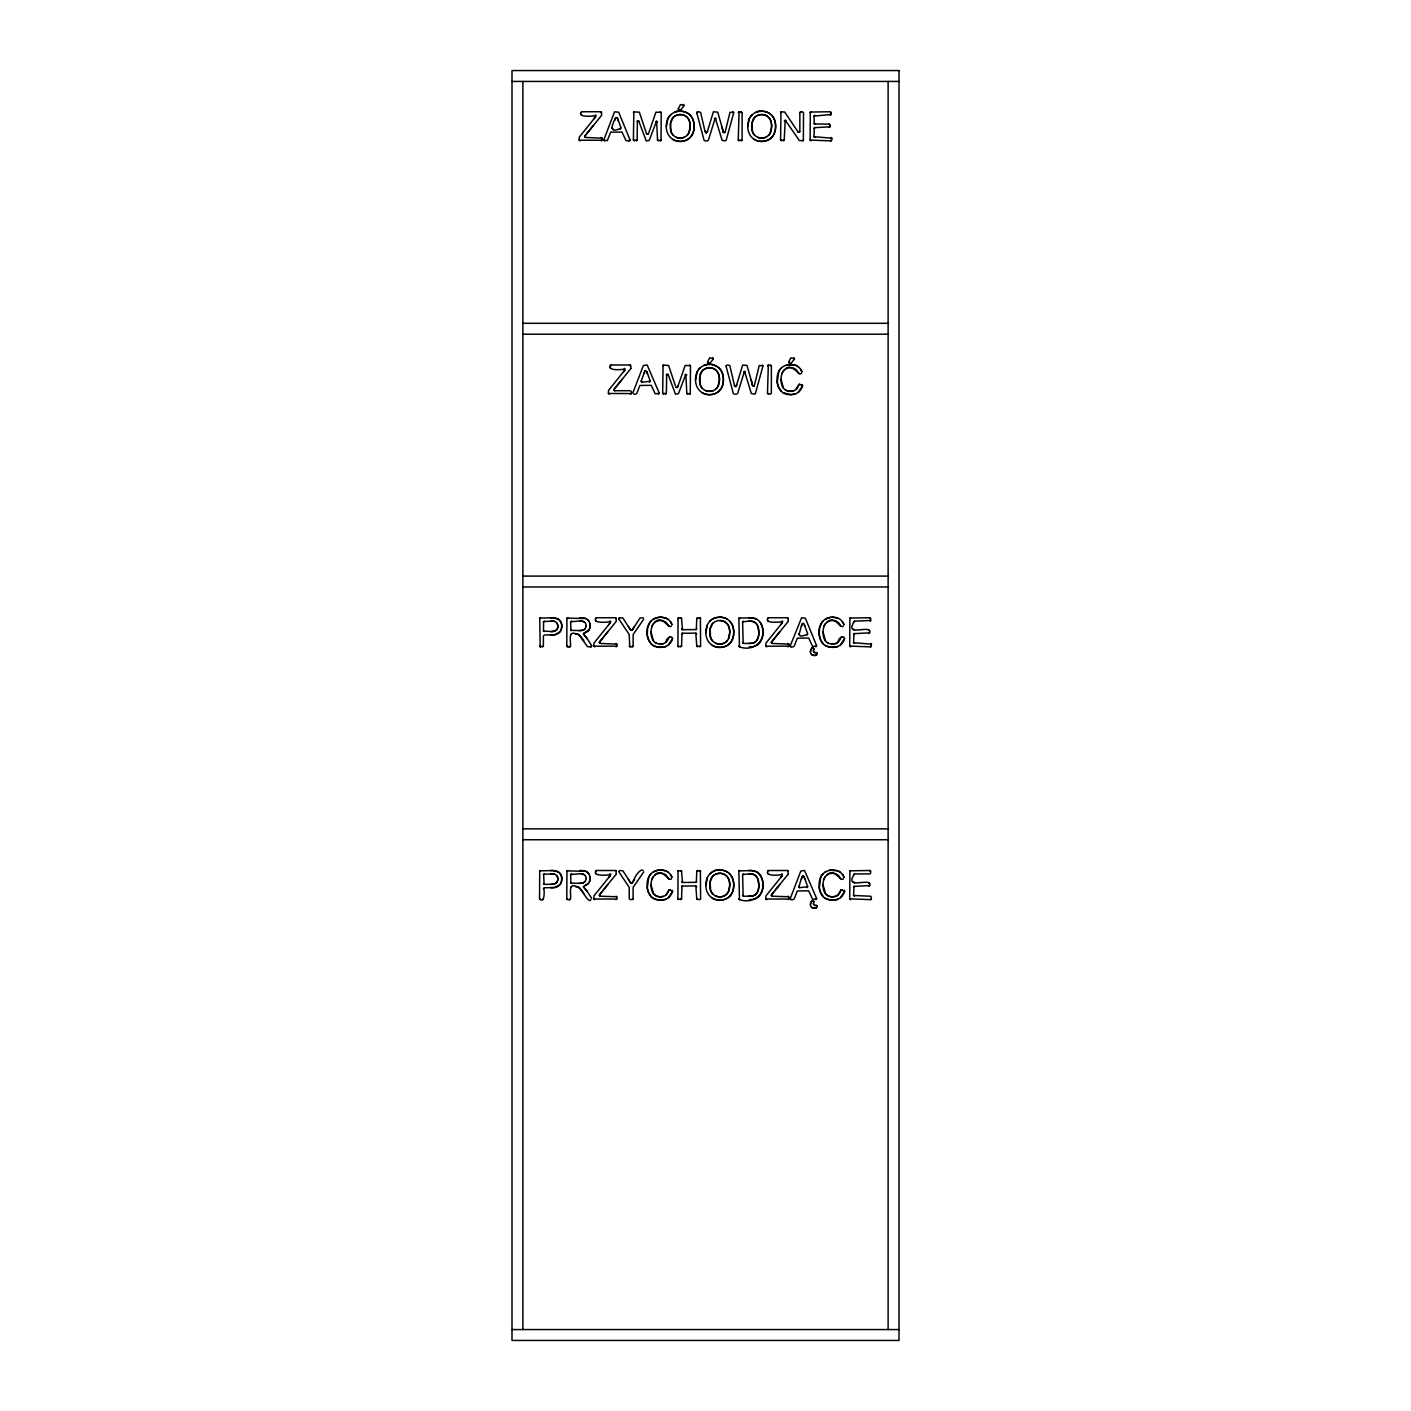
<?xml version="1.0" encoding="UTF-8"?>
<svg xmlns="http://www.w3.org/2000/svg" width="1411" height="1411" viewBox="0 0 1411 1411"><rect width="100%" height="100%" fill="white"/><g stroke="black" fill="none" stroke-linecap="round" stroke-linejoin="round"><path stroke-width="1.5" d="M681.795 137.996L679.167 138.049A9.454 9.454 0 0 1 673.082 135.068A9.912 9.912 0 0 1 670.983 131.47L670.542 123.004L673.223 117.36A10.212 10.212 0 0 1 682.942 114.908A9.242 9.242 0 0 1 685.464 116.002A8.872 8.872 0 0 1 687.527 117.801A10.071 10.071 0 0 1 688.991 120.129A12.47 12.47 0 0 1 689.926 123.163A18.766 18.766 0 0 1 690.191 126.337L688.868 132.863A9.418 9.418 0 0 1 687.386 135.033L687.016 135.403M676.61 111.628L680.243 111.222A15.256 15.256 0 0 1 684.018 111.698A13.281 13.281 0 0 1 687.527 113.145A12.611 12.611 0 0 1 690.385 115.49A13.122 13.122 0 0 1 692.466 118.542A15.609 15.609 0 0 1 693.771 122.351A20.283 20.283 0 0 1 694.177 126.355A19.789 19.789 0 0 1 693.753 130.447A15.486 15.486 0 0 1 692.378 134.292A13.14 13.14 0 0 1 690.244 137.326A11.888 11.888 0 0 1 687.316 139.601A14.498 14.498 0 0 1 683.876 140.941A14.939 14.939 0 0 1 680.225 141.4A15.256 15.256 0 0 1 676.398 140.906A12.981 12.981 0 0 1 667.967 133.974A16.632 16.632 0 0 1 666.274 126.69L667.809 118.859A12.981 12.981 0 0 1 670.172 115.332L670.684 114.838M713.278 364.955A13.281 13.281 0 0 1 716.77 366.401A12.611 12.611 0 0 1 719.645 368.73A13.122 13.122 0 0 1 721.726 371.781A15.609 15.609 0 0 1 723.014 375.591A20.283 20.283 0 0 1 723.42 379.612A19.789 19.789 0 0 1 722.996 383.704A15.486 15.486 0 0 1 721.638 387.549A13.14 13.14 0 0 1 719.487 390.582A11.888 11.888 0 0 1 716.559 392.858A14.498 14.498 0 0 1 713.137 394.198A14.939 14.939 0 0 1 709.486 394.657A15.256 15.256 0 0 1 705.659 394.163A12.981 12.981 0 0 1 697.21 387.231A16.632 16.632 0 0 1 695.535 379.947L697.052 372.116A12.981 12.981 0 0 1 699.433 368.588L699.927 368.095M729.963 621.475A13.122 13.122 0 0 1 732.044 624.526A15.609 15.609 0 0 1 733.35 628.336A20.283 20.283 0 0 1 733.738 632.357A19.789 19.789 0 0 1 733.314 636.432A15.486 15.486 0 0 1 731.956 640.294A13.14 13.14 0 0 1 729.822 643.328A11.888 11.888 0 0 1 726.877 645.585A14.498 14.498 0 0 1 723.455 646.926A14.939 14.939 0 0 1 719.804 647.384A15.256 15.256 0 0 1 715.977 646.908A12.981 12.981 0 0 1 707.528 639.977A16.632 16.632 0 0 1 705.853 632.692L707.387 624.844M705.853 885.455A21.765 21.765 0 0 1 706.735 879.353A12.893 12.893 0 0 1 709.751 874.097L710.244 873.585A12.805 12.805 0 0 1 716.188 870.375L719.822 869.987A15.256 15.256 0 0 1 723.596 870.464A13.281 13.281 0 0 1 727.106 871.91A12.611 12.611 0 0 1 729.963 874.238A13.122 13.122 0 0 1 732.044 877.289A15.609 15.609 0 0 1 733.35 881.099A20.283 20.283 0 0 1 733.738 885.12A19.789 19.789 0 0 1 733.314 889.195A15.486 15.486 0 0 1 731.956 893.057A13.14 13.14 0 0 1 729.822 896.091A11.888 11.888 0 0 1 726.877 898.366A14.498 14.498 0 0 1 723.455 899.707A14.939 14.939 0 0 1 719.804 900.165A15.256 15.256 0 0 1 715.977 899.671A12.981 12.981 0 0 1 707.528 892.74A16.632 16.632 0 0 1 705.853 885.455L707.387 877.607M758.077 111.628L761.711 111.222A15.256 15.256 0 0 1 765.485 111.698A13.281 13.281 0 0 1 768.977 113.145A12.611 12.611 0 0 1 771.852 115.49A13.122 13.122 0 0 1 773.933 118.542A15.609 15.609 0 0 1 775.221 122.351A20.283 20.283 0 0 1 775.627 126.355A19.789 19.789 0 0 1 775.203 130.447A15.486 15.486 0 0 1 773.845 134.292A13.14 13.14 0 0 1 771.694 137.326A11.888 11.888 0 0 1 768.766 139.601A14.498 14.498 0 0 1 765.344 140.941A14.939 14.939 0 0 1 761.675 141.4A15.256 15.256 0 0 1 757.866 140.906A12.981 12.981 0 0 1 749.417 133.974A16.632 16.632 0 0 1 747.742 126.69L749.259 118.859M637.119 139.989L637.402 120.905L638.83 121.134L646.203 140.906L649.183 140.43L656.626 120.958L657.544 140.2L661.018 140.589L661.23 112.651M633.098 645.991L633.151 634.491L643.804 619.059M633.08 898.895L633.151 887.254L643.786 871.857M666.38 393.246L666.662 374.162L668.109 374.462L675.463 394.163L678.444 393.669L685.869 374.215L686.787 393.457L690.261 393.845L690.49 365.908M784.251 139.989L785.186 120.076L799.402 140.606L803.353 140.536L803.529 112.651M799.843 131.646L799.843 112.51L802.788 111.751M543.411 635.779L543.358 646.256L540.166 646.838L539.76 618.053L553.112 617.806L558.58 619.376A6.526 6.526 0 0 1 559.885 620.575L560.925 622.18A8.713 8.713 0 0 1 561.754 625.108L561.472 628.795A8.642 8.642 0 0 1 559.991 631.793L554.982 634.668L544.311 635.038M551.472 621.175L552.671 621.175A7.372 7.372 0 0 1 554.47 621.422A4.427 4.427 0 0 1 557.539 624.509A6.244 6.244 0 0 1 557.821 626.29A6.367 6.367 0 0 1 557.451 628.424A4.304 4.304 0 0 1 556.251 630.206L552.265 631.546L543.5 631.105L543.57 621.545L551.19 621.175A18.555 18.555 0 0 1 554.47 621.369M543.411 888.718C544.064 884.715 545.916 905.104 539.549 898.754L539.725 870.869L553.112 870.569L558.58 872.139A6.526 6.526 0 0 1 559.885 873.338L560.925 874.961A8.713 8.713 0 0 1 561.754 877.871L561.472 881.558A8.642 8.642 0 0 1 559.991 884.574L554.982 887.448L544.311 887.801M543.411 883.533L544.064 884.327L543.676 874.203L552.671 873.956A7.372 7.372 0 0 1 554.47 874.203A4.427 4.427 0 0 1 556.904 875.914A4.727 4.727 0 0 1 557.61 877.413A6.244 6.244 0 0 1 557.821 879.053A6.367 6.367 0 0 1 557.451 881.205A4.304 4.304 0 0 1 556.251 882.969L552.671 884.274L544.311 884.362M595.107 115.191C601.615 115.561 574.982 118.824 581.738 111.734L600.945 111.751L601.721 114.855M590.944 646.891L591.685 645.709L591.033 646.873L587.505 646.644L579.021 634.862A6.544 6.544 0 0 0 578.175 634.386A5.238 5.238 0 0 0 577.258 634.086A5.856 5.856 0 0 0 576.199 633.962C564.188 628.583 575.688 652.323 566.781 645.991L566.922 618.141L585.636 618.512A6.279 6.279 0 0 1 587.858 619.958L588.881 621.281A8.201 8.201 0 0 1 590.01 624.509L589.816 627.877A7.037 7.037 0 0 1 586.288 632.251A11.359 11.359 0 0 1 584.119 633.169L588.951 629.8M586.112 625.69A4.815 4.815 0 0 1 585.336 628.301A4.074 4.074 0 0 1 584.348 629.359A5.044 5.044 0 0 1 583.06 630.047A7.937 7.937 0 0 1 581.032 630.505A23.934 23.934 0 0 1 578.933 630.594L570.908 630.329L570.644 621.792L579.868 620.946A13.563 13.563 0 0 1 581.015 620.999L583.748 621.704A4.18 4.18 0 0 1 584.613 622.286M590.944 899.654C588.546 903.834 583.307 891.452 579.021 887.625A5.838 5.838 0 0 0 577.258 886.849C563.994 880.058 575.97 904.998 566.781 898.754L566.957 870.869L585.636 871.293A6.208 6.208 0 0 1 587.487 872.404A7.143 7.143 0 0 1 588.881 874.062A8.078 8.078 0 0 1 589.586 881.275A7.161 7.161 0 0 1 588.087 883.692L584.119 885.932A11.359 11.359 0 0 0 586.253 885.067A6.949 6.949 0 0 0 588.087 883.692L588.951 882.563A7.037 7.037 0 0 0 589.816 880.64L590.01 877.272M586.112 878.453A4.815 4.815 0 0 1 585.336 881.081A4.074 4.074 0 0 1 584.348 882.122A5.044 5.044 0 0 1 583.06 882.827A7.937 7.937 0 0 1 581.032 883.268A23.934 23.934 0 0 1 578.933 883.374L570.908 883.11L570.644 874.555L579.868 873.726A13.563 13.563 0 0 1 582.478 873.973L583.748 874.467A4.18 4.18 0 0 1 584.613 875.049A4.656 4.656 0 0 0 582.408 873.956L581.015 873.762M602.197 139.989L602.197 138.366M609.711 621.175C616.378 621.457 589.798 625.002 596.412 617.736L615.619 617.736L616.395 620.858M624.403 368.447C629.006 369.206 605.054 372.187 610.981 364.99L630.206 365.008L630.964 368.218M609.711 873.938C616.713 874.573 589.886 877.854 596.412 870.499L615.619 870.516L616.378 873.726M636.379 140.888L637.084 140.271L633.398 140.059L633.839 111.875L639.359 112.21L646.467 133.481M616.872 645.991L616.872 644.351M631.44 393.246L631.44 391.482M616.872 898.754L616.872 897.131M665.463 394.163L666.309 393.581L662.659 393.316L663.082 365.132L668.602 365.467L675.358 385.644M699.856 646.873L700.561 646.256L696.787 646.256L695.835 633.151L682.007 633.292L681.548 646.256L677.897 646.52L678.056 617.947L681.531 618.3L682.501 629.712L696.328 629.553L696.787 618.353L700.385 618.053L700.614 645.991M699.856 899.654L696.787 899.036L695.835 885.914L681.972 886.09L681.548 899.036L677.897 899.283L678.056 870.71L681.513 871.063L682.501 882.475L696.328 882.334L696.787 871.134L700.385 870.816L700.597 898.895M681.584 898.825L680.684 899.654M741.286 140.906L742.063 140.271L738.253 140.059L739.082 111.751L742.098 112.563L742.115 139.989M738.711 645.991L739.452 646.873L738.87 618.141L751.093 617.789L756.278 618.953A9.083 9.083 0 0 1 758.236 620.24A11.235 11.235 0 0 1 760.617 623.062C769.136 637.878 755.097 652.64 739.629 646.891M742.574 642.534L743.156 643.381L742.609 621.828L748.712 621.175A45.84 45.84 0 0 1 751.234 621.246A8.078 8.078 0 0 1 753.703 621.775A6.261 6.261 0 0 1 755.785 623.098A9.93 9.93 0 0 1 757.354 625.055L758.853 632.093A25.557 25.557 0 0 1 758.695 634.932A13.704 13.704 0 0 1 758.077 637.701A11.993 11.993 0 0 1 757.231 639.694A7.496 7.496 0 0 1 755.943 641.405A5.291 5.291 0 0 1 754.726 642.305A8.413 8.413 0 0 1 753.333 642.905A9.612 9.612 0 0 1 751.093 643.363A29.172 29.172 0 0 1 748.8 643.451L743.491 643.451M738.729 898.913L739.452 899.654L738.853 870.94L751.093 870.552L756.278 871.733A9.242 9.242 0 0 1 758.236 873.003A11.235 11.235 0 0 1 760.282 875.279A12.981 12.981 0 0 1 761.675 877.995C767.937 892.969 753.88 904.627 739.629 899.654M742.574 895.385L743.156 896.161L742.609 874.591L748.712 873.938A45.84 45.84 0 0 1 751.234 874.009A8.078 8.078 0 0 1 753.703 874.538A6.261 6.261 0 0 1 755.785 875.878A9.93 9.93 0 0 1 757.354 877.836L758.853 884.856A25.557 25.557 0 0 1 758.695 887.713A13.704 13.704 0 0 1 758.077 890.482A11.993 11.993 0 0 1 757.231 892.457A7.496 7.496 0 0 1 755.943 894.168A5.291 5.291 0 0 1 754.726 895.085A8.413 8.413 0 0 1 753.333 895.685A9.612 9.612 0 0 1 751.093 896.126A29.172 29.172 0 0 1 748.8 896.214L743.403 896.214M770.618 394.145L767.496 393.316L768.325 364.99L771.358 365.819L771.358 393.334M783.352 140.906L784.216 140.271L780.565 140.059L780.989 111.875L784.728 112.051L798.22 132.211L799.808 131.858L798.167 132.158M781.712 621.175C788.379 621.493 761.746 624.95 768.413 617.736L787.62 617.736L788.396 620.858M781.835 873.956C786.333 874.697 762.469 877.677 768.413 870.499L787.62 870.516L788.379 873.726M788.872 645.991L788.872 644.351M831.855 138.366L831.026 140.906L810.108 140.059L810.32 112.051L830.356 111.751L831.185 114.273M830.091 126.62L829.333 124.133L814.394 123.974L813.953 116.09L831.167 114.485L830.285 115.191M830.956 137.467L831.837 138.207L813.971 136.691L814.394 127.66L830.056 126.831L829.174 127.537M788.872 898.754L788.872 897.131M871.451 644.351L870.622 646.891L849.704 646.062L849.916 618.053L869.934 617.736L870.781 620.258M869.687 632.622C871.733 623.539 843.302 638.389 854.466 621.175L870.746 620.47L870.04 621.157M870.71 643.469L871.434 644.192L853.567 642.675L853.99 633.662L869.652 632.833L868.77 633.521M871.451 897.131L870.622 899.654L849.704 898.825L849.916 870.816L869.934 870.499L870.781 873.039M869.687 885.385C871.927 876.496 843.302 891.117 854.466 873.938L870.04 873.92M870.71 896.232L853.567 895.474L853.99 886.425L869.67 885.544L868.947 886.284M601.28 140.906L602.144 140.271L579.163 140.2L579.286 137.132L595.795 116.584A55.593 55.593 0 0 0 594.084 118.647M616.096 646.873L616.854 646.15L593.837 646.203L593.96 643.116L610.504 622.498A55.593 55.593 0 0 0 608.741 624.632M630.541 394.163L631.387 393.581L608.423 393.457L608.547 390.388L625.038 369.841A55.593 55.593 0 0 0 623.327 371.904M616.096 899.654L616.801 899.089L593.837 898.966L593.96 895.897L610.434 875.384A55.593 55.593 0 0 0 608.741 877.395M787.955 646.891L788.855 646.15L765.838 646.203L765.961 643.116L782.505 622.498A55.593 55.593 0 0 0 780.742 624.632M787.955 899.654L788.802 899.089L765.838 898.966L765.961 895.897L782.435 875.384A55.593 55.593 0 0 0 780.742 877.395M817.198 654.228L817.216 653.487M817.216 906.92L817.216 906.268M543.411 622.075L544.311 621.175M570.644 621.863L571.543 620.946M742.574 622.075L743.491 621.175M767.496 365.908L768.413 364.99M629.923 139.654L618.671 112.192L614.526 111.857L603.643 140.377L607.312 140.571L610.698 132.158L622.022 132.07L625.955 140.553L629.235 140.888L629.994 139.865L629.094 140.906M784.251 120.976L785.927 120.464M603.626 139.671L604.472 140.906M666.38 374.815L668.144 374.532M580.838 112.651L581.738 111.734M539.549 618.635L540.448 617.736M543.411 645.991L542.671 646.873M539.549 871.398L540.448 870.499M566.781 618.635L567.681 617.736M543.394 898.913L542.671 899.654M570.644 634.844L571.543 633.945M570.644 645.991L569.727 646.891M610.081 365.908L610.981 364.99M633.398 112.651L634.315 111.734M566.781 871.398L567.681 870.499M570.644 887.625L571.543 886.708M595.495 618.635L596.412 617.736M570.626 898.913L569.727 899.654M661.23 139.989L660.33 140.906M595.495 871.398L596.412 870.499M662.659 365.908L663.558 364.99M690.473 393.404L689.714 394.145M677.739 618.635L678.638 617.736M681.584 634.05L682.501 633.151M681.584 645.991L680.684 646.891M696.752 618.635L697.651 617.736M696.752 628.795L695.835 629.712M677.739 871.398L678.638 870.499M696.752 871.398L697.651 870.499M696.734 881.734L695.835 882.475M780.565 112.651L781.465 111.734M738.711 618.635L739.629 617.736M799.843 112.651L800.742 111.734M803.529 139.989L802.788 140.888M738.711 871.398L739.629 870.499M810.09 112.651L811.008 111.734M767.496 618.635L768.413 617.736M813.953 116.09L814.87 115.191M813.953 128.436L814.87 127.537M831.855 139.989L830.956 140.906M767.496 871.398L768.413 870.499M849.687 618.635L850.604 617.736M853.549 622.075L854.466 621.175M853.549 634.439L854.466 633.521M849.687 871.398L850.604 870.499M871.451 645.991L870.71 646.873M853.549 874.855L854.466 873.938M871.434 898.913L870.71 899.654M733.702 112.792L726.189 140.236M543.411 874.767L544.311 873.938M570.644 874.555L571.543 873.726M738.253 112.563L739.152 111.734M742.574 874.767L743.491 873.938M798.697 886.461C799.155 889.177 802.295 868.753 804.781 878.806M788.82 361.904L790.83 357.847L794.569 358.694L793.758 357.636M853.567 887.06L854.466 886.302M641.264 380.952L644.915 370.952L646.802 371.798M762.928 366.137L755.379 393.634M754.321 385.679L759.241 365.537L762.963 365.802L762.257 365.026M725.236 131.699L729.998 112.298L733.702 112.474L732.944 111.751M678.391 108.647L680.402 104.608L684.159 105.314L683.33 104.379M707.652 361.904L709.662 357.847L713.402 358.694L712.643 357.653M637.137 121.417L638.883 121.275M736.683 384.692L736.119 386.455L736.524 385.362A21.835 21.835 0 0 1 736.683 384.692L742.645 365.043L747.001 365.449L751.075 379.753A94.872 94.872 0 0 1 751.869 382.681A79.827 79.827 0 0 1 752.539 385.644L754.25 385.856L752.539 385.644A86.971 86.971 0 0 0 751.075 379.753M707.44 131.435L707.264 132.105A21.835 21.835 0 0 1 707.44 131.435L713.384 111.786L717.74 112.192L721.815 126.496A94.872 94.872 0 0 1 722.608 129.442A79.827 79.827 0 0 1 723.296 132.387L725.06 132.422L723.332 132.528A86.971 86.971 0 0 0 721.815 126.496M612.021 127.696C611.739 126.778 616.625 110.658 618.406 120.852M708.357 140.236L715.254 117.977L722.15 140.377L725.448 140.888M737.618 393.493L744.497 371.234L751.393 393.616L754.691 394.145M681.601 886.655L682.501 885.914M798.697 633.698C799.578 636.978 801.907 616.607 804.57 625.461M632.869 392.928L643.398 365.502L647.155 364.99L659.202 392.981M790.301 645.656L801.642 617.736L805.381 618.23L816.599 645.638M790.301 898.437L800.831 871.01L804.57 870.499L816.634 898.507M677.739 386.949L678.127 385.82M648.46 133.816L655.903 112.21L661.195 112.369L660.33 111.734M678.074 385.944L685.146 365.467L690.455 365.696L689.714 365.008M636.714 393.563L639.889 385.45L651.265 385.326L655.198 393.81L659.237 393.334L658.408 394.145M794.128 646.291L797.303 638.178L808.697 638.054L812.63 646.538L816.669 646.009L815.84 646.891M794.128 899.054L797.303 890.958L808.697 890.835L812.63 899.318L816.669 898.842L815.84 899.654M743.632 371.887L745.378 371.904M656.097 643.028L655.515 642.71A7.549 7.549 0 0 1 653.452 640.894L651.053 632.075A17.479 17.479 0 0 1 651.97 626.466L652.517 625.179A8.378 8.378 0 0 1 655.11 622.163M781.024 379.33A22.876 22.876 0 0 0 781.271 382.646A14.533 14.533 0 0 0 782.117 385.838A9.33 9.33 0 0 0 783.458 388.184L781.024 379.33A17.479 17.479 0 0 1 781.941 373.739L782.488 372.451A8.378 8.378 0 0 1 784.569 369.823C791.73 361.057 799.102 377.337 801.501 373.174M672.095 890.235L672.641 891.152L669.096 889.83L665.957 894.98A7.831 7.831 0 0 1 663.329 896.426L659.801 896.832A9.418 9.418 0 0 1 656.097 895.809L655.515 895.491A7.549 7.549 0 0 1 653.522 893.763L651.053 884.838A17.479 17.479 0 0 1 651.97 879.247L652.517 877.959A8.378 8.378 0 0 1 655.11 874.943M828.098 643.028L827.516 642.71A7.549 7.549 0 0 1 825.453 640.894L823.054 632.075A17.479 17.479 0 0 1 823.971 626.466L824.518 625.179A8.378 8.378 0 0 1 827.111 622.163C834.289 614.191 841.079 630.029 843.408 625.955M844.043 890.218L844.642 891.152L841.097 889.83L837.958 894.98A7.708 7.708 0 0 1 835.383 896.391L831.802 896.832A9.418 9.418 0 0 1 828.098 895.809L827.516 895.491A7.549 7.549 0 0 1 825.523 893.763L823.054 884.838A17.479 17.479 0 0 1 823.971 879.247L824.518 877.959A8.378 8.378 0 0 1 827.111 874.943M813.688 649.377L814.076 648.619A4.621 4.621 0 0 0 813.618 649.607M655.745 121.575L657.508 121.875M728.429 638.848L729.769 632.322A18.766 18.766 0 0 0 729.505 629.147A12.47 12.47 0 0 0 728.57 626.114A10.071 10.071 0 0 0 727.106 623.785A8.872 8.872 0 0 0 725.042 622.004A9.242 9.242 0 0 0 722.555 620.893A10.177 10.177 0 0 0 712.767 623.327L710.121 629.006L710.544 637.455A9.912 9.912 0 0 0 712.661 641.053M630.858 368.553L614.05 389.313L622.445 378.959M615.637 117.766L617.295 117.783M714.425 118.506L716.118 118.647M713.26 359.047L710.262 362.856M794.446 359.047L791.377 362.927M684 105.807L680.949 109.688M634.262 626.801L632.199 630.1A100.763 100.763 0 0 1 633.38 628.195L640.065 618.018L643.204 617.753M634.58 879.071L632.199 882.88A100.763 100.763 0 0 1 633.38 880.958C635.973 873.956 641.282 868.365 643.116 870.499M685.058 374.691L686.769 375.132M601.509 115.437L584.701 136.25L593.202 125.702M616.184 621.422L599.499 642.005L607.876 631.687M788.185 621.422L771.411 642.164L779.877 631.687M616.184 874.185L599.463 894.821L607.876 884.468M788.185 874.185L771.464 894.821L779.877 884.468M768.484 135.403L768.836 135.033A9.418 9.418 0 0 0 770.318 132.863L771.641 126.337A18.766 18.766 0 0 0 771.376 123.163A12.47 12.47 0 0 0 770.441 120.129A10.071 10.071 0 0 0 768.977 117.801A8.872 8.872 0 0 0 766.931 116.002A9.242 9.242 0 0 0 764.427 114.908A10.212 10.212 0 0 0 754.673 117.36L752.01 123.004L752.433 131.47A9.912 9.912 0 0 0 754.55 135.068A9.454 9.454 0 0 0 760.617 138.084L763.245 137.996A9.242 9.242 0 0 0 768.836 135.033A9.595 9.595 0 0 0 771.041 130.994A18.202 18.202 0 0 0 771.641 126.337A15.256 15.256 0 0 0 770.512 120.094A9.418 9.418 0 0 0 766.949 115.984A9.701 9.701 0 0 0 761.728 114.556M716.277 388.66L716.629 388.29A9.418 9.418 0 0 0 718.111 386.12L719.451 379.594A18.766 18.766 0 0 0 719.169 376.42A12.47 12.47 0 0 0 718.234 373.386A10.071 10.071 0 0 0 716.788 371.058A8.872 8.872 0 0 0 714.724 369.259A9.242 9.242 0 0 0 712.22 368.165M719.839 620.54A9.701 9.701 0 0 1 725.06 621.969A9.418 9.418 0 0 1 728.552 626.114A15.256 15.256 0 0 1 729.716 632.322A18.202 18.202 0 0 1 729.17 636.996A9.595 9.595 0 0 1 726.947 641.017L726.594 641.388A9.242 9.242 0 0 1 721.356 643.98L718.728 644.033A9.454 9.454 0 0 1 710.527 637.313M752.134 114.838L751.64 115.332A12.981 12.981 0 0 0 749.259 118.859M705.853 632.692A21.765 21.765 0 0 1 706.735 626.572A12.893 12.893 0 0 1 709.751 621.316L710.244 620.822A12.805 12.805 0 0 1 716.188 617.612L719.822 617.207A14.181 14.181 0 0 1 727.124 619.094A12.611 12.611 0 0 1 732.009 624.473M783.422 388.148A7.549 7.549 0 0 0 785.486 389.983A9.542 9.542 0 0 0 793.352 390.9A7.831 7.831 0 0 0 795.927 389.471L799.067 384.321L802.612 385.556L801.924 384.674M665.957 642.217C666.168 636.714 672.324 636.449 672.095 637.455M798.467 392.152L802.594 385.732A15.345 15.345 0 0 1 800.989 389.313A10.918 10.918 0 0 1 794.834 394.057A14.128 14.128 0 0 1 790.76 394.657L783.087 392.734A11.059 11.059 0 0 1 780.389 390.265A13.845 13.845 0 0 1 778.59 387.178A18.96 18.96 0 0 1 777.426 383.351A21.2 21.2 0 0 1 777.443 375.255A14.674 14.674 0 0 1 778.784 371.41L780.301 369.1A11.658 11.658 0 0 1 783.687 366.278A14.128 14.128 0 0 1 788.008 364.743L795.733 365.361A10.582 10.582 0 0 1 800.496 369.1L802.012 372.028A12.593 12.593 0 0 0 800.478 369.082M668.497 644.898L672.641 638.389A15.345 15.345 0 0 1 671.019 642.04A10.918 10.918 0 0 1 664.863 646.785L658.531 647.261L653.117 645.462A11.059 11.059 0 0 1 651.106 643.786L648.619 639.906A18.96 18.96 0 0 1 647.455 636.079A21.2 21.2 0 0 1 647.473 627.983L650.33 621.828A11.658 11.658 0 0 1 653.716 619.023A13.951 13.951 0 0 1 657.191 617.665A15.503 15.503 0 0 1 660.842 617.224L665.763 618.106A10.582 10.582 0 0 1 670.525 621.845M840.497 644.898L844.642 638.389A15.345 15.345 0 0 1 843.02 642.04A10.918 10.918 0 0 1 836.864 646.785L830.532 647.261L825.118 645.462A11.059 11.059 0 0 1 822.419 642.993M668.497 897.661L672.624 891.258A15.345 15.345 0 0 1 671.019 894.821A10.918 10.918 0 0 1 664.863 899.548L658.531 900.042L653.117 898.243A11.059 11.059 0 0 1 651.106 896.549L648.619 892.687A18.96 18.96 0 0 1 647.455 888.842A21.2 21.2 0 0 1 647.473 880.764A14.674 14.674 0 0 1 648.813 876.919L650.33 874.608A11.658 11.658 0 0 1 653.716 871.786A13.951 13.951 0 0 1 657.191 870.446A15.503 15.503 0 0 1 660.842 870.005L665.763 870.869A10.582 10.582 0 0 1 670.525 874.608L672.042 877.536A12.593 12.593 0 0 0 670.507 874.591M840.497 897.661L844.625 891.258A15.345 15.345 0 0 1 843.02 894.821A10.918 10.918 0 0 1 836.864 899.548L830.532 900.042L825.118 898.243A11.059 11.059 0 0 1 822.419 895.773M810.461 651.776A4.603 4.603 0 0 1 810.655 650.453A6.173 6.173 0 0 1 811.184 649.219A7.108 7.108 0 0 1 812.083 647.966A9.366 9.366 0 0 1 813.212 646.891L812.895 647.155A7.884 7.884 0 0 0 811.166 649.219L810.743 650.189A4.815 4.815 0 0 0 810.461 651.776A3.986 3.986 0 0 0 810.708 653.205A3.281 3.281 0 0 0 811.466 654.351A3.192 3.192 0 0 0 812.066 654.827A4.074 4.074 0 0 0 812.736 655.163A4.039 4.039 0 0 0 813.6 655.374A6.402 6.402 0 0 0 814.5 655.445A5.909 5.909 0 0 0 816.634 654.986L816.704 654.969A7.231 7.231 0 0 1 815.593 655.321A4.886 4.886 0 0 1 812.948 655.198M810.461 904.557A4.603 4.603 0 0 1 810.655 903.234A6.173 6.173 0 0 1 811.184 901.999A7.108 7.108 0 0 1 812.083 900.729A9.366 9.366 0 0 1 813.212 899.654L812.895 899.936A7.884 7.884 0 0 0 811.166 901.999L810.743 902.952A4.815 4.815 0 0 0 810.461 904.557A3.986 3.986 0 0 0 810.708 905.968A3.192 3.192 0 0 0 812.066 907.59A4.074 4.074 0 0 0 812.736 907.926A4.039 4.039 0 0 0 813.6 908.155A6.402 6.402 0 0 0 814.5 908.208A4.886 4.886 0 0 0 815.593 908.084A7.231 7.231 0 0 0 816.634 907.767L816.704 907.732A5.909 5.909 0 0 1 814.5 908.225M654.598 622.568C661.759 613.803 669.079 629.906 671.407 625.955M826.599 622.568L827.146 622.145A8.007 8.007 0 0 1 829.809 620.911A11.923 11.923 0 0 1 832.772 620.54A9.93 9.93 0 0 1 835.33 620.875A6.685 6.685 0 0 1 839.245 623.733A11.747 11.747 0 0 1 840.303 625.867L840.462 626.149M654.598 875.331C661.759 866.583 669.079 882.669 671.407 878.718M826.599 875.331C833.584 866.583 841.503 882.933 843.408 878.718M652.993 619.464L653.769 618.988A14.128 14.128 0 0 1 658.037 617.471L660.842 617.224A14.604 14.604 0 0 1 664.722 617.753A10.459 10.459 0 0 1 668.197 619.464M824.994 619.464L825.77 618.988A13.951 13.951 0 0 1 829.192 617.665A15.503 15.503 0 0 1 832.843 617.224L837.764 618.106M652.993 872.227L653.769 871.769A14.128 14.128 0 0 1 658.037 870.252L660.842 870.005A14.604 14.604 0 0 1 664.722 870.534A10.459 10.459 0 0 1 668.197 872.227M824.994 872.227L825.77 871.769A14.128 14.128 0 0 1 830.038 870.252L837.764 870.869A10.582 10.582 0 0 1 842.526 874.608M795.892 393.669L790.76 394.657A19.719 19.719 0 0 1 786.756 394.251A10.724 10.724 0 0 1 783.087 392.734M665.939 646.414L664.987 646.767A14.128 14.128 0 0 1 660.789 647.384A19.719 19.719 0 0 1 656.785 646.979A10.724 10.724 0 0 1 653.117 645.462A10.935 10.935 0 0 1 650.453 643.028A13.845 13.845 0 0 1 648.619 639.906A19.295 19.295 0 0 1 647.296 635.144L647.508 627.824A14.674 14.674 0 0 1 648.813 624.138A12.699 12.699 0 0 1 650.912 621.193M837.94 646.414L836.988 646.767A14.128 14.128 0 0 1 832.79 647.384A19.719 19.719 0 0 1 828.786 646.979A10.724 10.724 0 0 1 825.118 645.462M665.939 899.177L664.987 899.53A14.128 14.128 0 0 1 660.789 900.165A19.719 19.719 0 0 1 656.785 899.742A10.724 10.724 0 0 1 653.117 898.243A10.935 10.935 0 0 1 650.453 895.809A13.845 13.845 0 0 1 648.619 892.687A19.295 19.295 0 0 1 647.296 887.925L648.813 876.919A12.699 12.699 0 0 1 650.912 873.973M837.94 899.177L836.988 899.53A14.128 14.128 0 0 1 832.79 900.165A19.719 19.719 0 0 1 828.786 899.742A10.724 10.724 0 0 1 825.118 898.243M803.035 876.002L802.295 876.513A37.85 37.85 0 0 1 801.43 879.124M793.423 390.882L789.772 391.323A9.418 9.418 0 0 1 786.068 390.3L785.486 389.983M669.89 636.89L668.779 637.525A11.676 11.676 0 0 1 667.72 640.1A7.602 7.602 0 0 1 663.417 643.61L659.801 644.069M806.863 634.915C810.584 632.604 799.984 638.336 799.543 634.915M806.863 887.678L807.709 886.725L799.543 887.678M736.807 394.145L734.179 394.163M680.349 109.952L679.22 109.952M790.777 363.209L789.649 363.209M705.87 364.885L709.504 364.479A14.181 14.181 0 0 1 716.806 366.366A12.822 12.822 0 0 1 721.726 371.781A17.743 17.743 0 0 1 723.367 379.612A17.443 17.443 0 0 1 721.691 387.584A12.452 12.452 0 0 1 716.576 392.893A14.674 14.674 0 0 1 709.486 394.657A14.022 14.022 0 0 1 702.096 392.717M620.187 128.93C623.979 126.637 612.762 132.563 612.868 128.93M726.93 364.99L729.822 365.555L734.143 384.109C733.985 386.808 737.459 387.813 734.443 385.379M816.122 652.605L817.11 653.064L816.264 652.587A3.475 3.475 0 0 1 815.399 652.676L813.988 652.182A1.993 1.993 0 0 1 813.494 651.124L813.459 650.683A3.527 3.527 0 0 1 813.688 649.413M816.122 905.368L817.198 906.109L816.211 905.351A3.475 3.475 0 0 1 815.399 905.456L814.57 905.333A2.84 2.84 0 0 0 815.399 905.456M799.331 373.703L798.273 373.139A11.747 11.747 0 0 0 797.197 370.987A6.685 6.685 0 0 0 793.299 368.13A9.93 9.93 0 0 0 790.742 367.795A11.923 11.923 0 0 0 787.779 368.165A8.007 8.007 0 0 0 785.116 369.417A8.431 8.431 0 0 0 783.193 371.322A9.013 9.013 0 0 0 781.941 373.739M669.361 626.431L668.303 625.867A11.747 11.747 0 0 0 667.227 623.733A6.685 6.685 0 0 0 663.329 620.875A9.93 9.93 0 0 0 660.771 620.54A11.923 11.923 0 0 0 657.808 620.911A8.007 8.007 0 0 0 655.145 622.145M669.361 879.212L668.303 878.647A11.747 11.747 0 0 0 667.227 876.496A6.685 6.685 0 0 0 663.329 873.638A9.93 9.93 0 0 0 660.771 873.303A11.923 11.923 0 0 0 657.808 873.674A8.007 8.007 0 0 0 655.145 874.908M645.621 370.493L644.915 370.952A37.85 37.85 0 0 1 644.016 373.633M635.938 394.145L633.574 394.145M707.564 140.906L704.794 140.888M711.038 391.235L708.41 391.306A9.454 9.454 0 0 1 702.325 388.325A9.912 9.912 0 0 1 700.226 384.727L699.803 376.261L702.466 370.617A10.177 10.177 0 0 1 709.521 367.76A9.701 9.701 0 0 1 714.742 369.241A9.418 9.418 0 0 1 718.234 373.386M721.356 896.743L718.728 896.814A9.454 9.454 0 0 1 712.661 893.833A9.912 9.912 0 0 1 710.544 890.235L710.121 881.769L712.784 876.125A10.177 10.177 0 0 1 719.839 873.268A9.701 9.701 0 0 1 725.06 874.749A8.872 8.872 0 0 1 727.106 876.566A10.071 10.071 0 0 1 728.57 878.877A12.47 12.47 0 0 1 729.505 881.928A18.766 18.766 0 0 1 729.769 885.103L728.429 891.629A9.418 9.418 0 0 1 726.947 893.798L726.594 894.168A9.242 9.242 0 0 1 721.356 896.761M632.181 646.891L632.957 646.45L630.135 646.891M632.181 899.654L632.992 899.16L630.135 899.654M793.282 646.891L791.024 646.891M793.282 899.654L791.024 899.654M619.694 617.736L622.868 618.018L630.664 630.153L632.005 630.329L630.629 630.1A89.757 89.757 0 0 0 628.442 626.519M619.694 870.499L622.904 870.816L630.717 882.986L632.11 883.004L630.629 882.863A89.757 89.757 0 0 0 628.442 879.3M697.687 111.734L700.579 112.298L704.9 130.853C706.276 134.556 707.264 134.098 704.9 130.853M709.557 363.209L708.393 363.209M649.395 382.187L650.295 381.235L642.128 382.187M669.89 889.653L668.779 890.288A11.676 11.676 0 0 1 667.72 892.863A7.602 7.602 0 0 1 665.957 894.98M511.999 81.432L899.001 81.432M585.565 137.467L602.162 138.155L601.28 137.467M522.811 323.313L888.189 323.313M522.758 334.213L888.242 334.213M614.808 390.706L630.541 390.706M522.811 576.094L888.189 576.094M522.758 586.976L888.242 586.976M600.222 643.451L616.836 644.139L616.096 643.451M772.223 643.451L788.837 644.139L787.955 643.451M522.811 828.857L888.189 828.857M522.758 839.739L888.242 839.739M600.222 896.214L616.801 896.779L616.096 896.232M772.223 896.214L788.802 896.779L787.955 896.214M511.999 1329.568L899.001 1329.568M550.872 873.938L551.19 873.938A18.555 18.555 0 0 1 554.47 874.132M575.476 633.945L577.258 634.086A5.838 5.838 0 0 1 579.021 634.862A5.432 5.432 0 0 1 580.08 635.744A17.832 17.832 0 0 1 580.979 636.802A33.547 33.547 0 0 1 582.426 638.777A116.496 116.496 0 0 1 583.766 640.823M575.476 886.708L576.111 886.725A5.856 5.856 0 0 1 577.258 886.849A5.238 5.238 0 0 1 579.868 888.383M831.802 644.069L835.453 643.61A7.831 7.831 0 0 0 837.958 642.217C838.787 636.502 844.025 636.361 844.043 637.437M739.152 140.906L738.253 140.077M768.325 394.145L767.513 393.404M571.455 630.594L570.644 629.765M544.223 631.581L543.411 630.858M571.455 883.374L570.644 882.633M830.285 111.734L831.185 112.651M829.174 124.115L830.091 125.015M814.87 124.115L813.971 123.339M600.804 111.734L601.721 112.651M581.738 115.191L580.838 114.273M814.87 137.467L813.953 136.55M811.008 140.906L810.09 139.989M781.465 140.906L780.565 139.989M658.249 140.888L657.508 139.989M634.315 140.906L633.398 139.989M580.044 140.906L579.145 139.989M610.822 368.412L610.081 367.53M687.668 394.163L686.769 393.404M663.558 394.163L662.676 393.404M609.305 394.163L608.406 393.404M768.237 621.157L767.496 620.258M854.466 630.1L853.549 629.2M680.684 617.736L681.584 618.635M854.466 643.451L853.549 642.534M596.412 621.175L595.495 620.258M682.501 629.712L681.584 628.795M850.604 646.891L849.687 645.991M695.835 633.151L696.752 634.05M766.72 646.891L765.803 645.991M697.493 646.873L696.752 645.991M678.638 646.891L677.739 645.991M594.719 646.891L593.802 645.991M567.681 646.891L566.781 645.991M540.29 646.873L539.549 645.991M768.237 873.92L767.496 873.039M854.466 882.88L853.549 881.963M680.684 870.499L681.584 871.398M854.466 896.214L853.549 895.315M596.412 873.938L595.495 873.039M682.501 882.475L681.601 881.734M850.604 899.654L849.704 898.913M695.835 885.914L696.752 886.831M766.72 899.654L765.82 898.913M697.493 899.654L696.769 898.913M678.638 899.654L677.739 898.913M594.719 899.654L593.819 898.913M567.681 899.654L566.799 898.913M540.29 899.654L539.566 898.913M741.286 111.751L742.115 112.651M799.861 384.162L798.82 384.639A11.676 11.676 0 0 1 797.691 387.355A7.602 7.602 0 0 1 795.927 389.489M803.229 876.002L804.235 877.307M630.206 365.008L630.964 365.908M787.62 617.736L788.396 618.635M787.62 870.516L788.396 871.398M841.891 636.89L840.78 637.525A11.676 11.676 0 0 1 839.721 640.1A7.602 7.602 0 0 1 835.418 643.61A9.542 9.542 0 0 1 827.551 642.728M841.891 889.653L840.833 890.165A11.676 11.676 0 0 1 839.721 892.863A7.602 7.602 0 0 1 837.958 894.98A7.831 7.831 0 0 1 835.453 896.391A9.542 9.542 0 0 1 827.551 895.491M770.618 365.008L771.358 365.908M870.04 617.736L870.781 618.635M868.947 630.117L869.687 631.017M699.856 617.736L700.614 618.635M615.637 617.736L616.395 618.635M870.04 870.516L870.781 871.398M868.947 882.88L869.687 883.78M699.856 870.516L700.614 871.398M615.637 870.516L616.395 871.398M753.703 874.538L753.051 874.326A20.16 20.16 0 0 0 748.712 873.991M814.024 652.235L814.57 652.552A2.84 2.84 0 0 0 815.399 652.676M813.9 904.874L813.9 904.874A1.993 1.993 0 0 1 813.494 903.887L813.459 903.463A3.527 3.527 0 0 1 813.688 902.176L814.076 901.382A4.621 4.621 0 0 0 813.618 902.387M840.497 878.947L840.303 878.647A11.747 11.747 0 0 0 839.228 876.496A6.685 6.685 0 0 0 835.33 873.638A9.93 9.93 0 0 0 832.772 873.303A11.923 11.923 0 0 0 829.809 873.674A8.007 8.007 0 0 0 827.146 874.908M781.077 391.059L778.59 387.178A19.295 19.295 0 0 1 777.267 382.416L778.784 371.41A12.699 12.699 0 0 1 780.883 368.465M825.717 619.023A11.658 11.658 0 0 0 822.331 621.828L819.509 627.824A21.2 21.2 0 0 0 819.456 636.079A18.96 18.96 0 0 0 820.62 639.906L823.107 643.786M823.107 896.549L820.62 892.687A18.96 18.96 0 0 1 819.456 888.842A21.2 21.2 0 0 1 819.474 880.764A14.674 14.674 0 0 1 820.814 876.919L822.331 874.608A11.658 11.658 0 0 1 825.717 871.786M842.473 621.757L844.043 624.756A12.593 12.593 0 0 0 842.508 621.828A10.459 10.459 0 0 0 836.723 617.753A14.604 14.604 0 0 0 832.843 617.224L830.038 617.471A14.128 14.128 0 0 0 825.77 618.988M618.865 619.023L629.183 634.491L629.8 646.82L629.235 645.991M587.399 638.954L584.207 635.073A16.791 16.791 0 0 1 585.918 636.908A24.692 24.692 0 0 1 587.399 638.954L591.615 645.55M618.935 871.91L629.183 887.254L629.253 898.913M587.399 891.717L584.207 887.836A16.791 16.791 0 0 1 585.918 889.688A24.692 24.692 0 0 1 587.399 891.717L591.579 898.26M588.881 874.062L587.858 872.739A6.279 6.279 0 0 0 585.636 871.293A10.353 10.353 0 0 0 582.725 870.622A37.85 37.85 0 0 0 579.709 870.499M675.922 387.355L677.492 387.549L675.851 387.09M733.332 393.546L726.048 366.137M620.999 127.748L617.753 119.088M804.64 625.655L807.656 633.68M650.277 381.058L647.208 372.91M804.64 878.418L807.674 886.531M647.578 373.897L647.014 372.345M804.781 626.043L804.429 625.091M647.138 372.733L646.679 371.446M704.054 140.218L696.805 112.88L697.475 111.769L696.805 112.88M646.538 133.639L648.196 134.345L646.591 133.833M888.119 81.432L888.119 1329.568M522.881 81.432L522.881 1329.568M802.259 623.874A37.85 37.85 0 0 1 801.43 626.361M709.751 621.316A12.646 12.646 0 0 1 714.354 618.23A15.115 15.115 0 0 1 723.561 617.683A13.281 13.281 0 0 1 727.106 619.147M732.097 624.491A17.743 17.743 0 0 1 733.702 632.34A17.443 17.443 0 0 1 732.009 640.312A12.452 12.452 0 0 1 726.912 645.621A14.674 14.674 0 0 1 719.804 647.384A14.022 14.022 0 0 1 712.414 645.444M710.474 637.208A15.838 15.838 0 0 1 709.839 632.745A26.403 26.403 0 0 1 709.998 629.888A14.533 14.533 0 0 1 710.58 627.101A10.777 10.777 0 0 1 711.444 625.073A7.32 7.32 0 0 1 712.784 623.345M715.906 643.31A10.018 10.018 0 0 0 719.786 644.086A10.194 10.194 0 0 0 723.702 643.31A9.242 9.242 0 0 0 726.947 641.017M550.555 617.736A62.595 62.595 0 0 1 552.777 617.771A15.415 15.415 0 0 1 554.982 618A11.182 11.182 0 0 1 556.869 618.494A7.284 7.284 0 0 1 558.58 619.376A6.385 6.385 0 0 1 559.938 620.628A8.36 8.36 0 0 1 561.578 624.103A9.895 9.895 0 0 1 561.208 629.535A8.713 8.713 0 0 1 559.444 632.463A5.82 5.82 0 0 1 557.909 633.645A9.648 9.648 0 0 1 556.11 634.386A13.651 13.651 0 0 1 553.535 634.897A26.756 26.756 0 0 1 550.89 635.038M550.943 631.599A18.114 18.114 0 0 0 553.782 631.37A4.886 4.886 0 0 0 556.251 630.206M556.939 623.133A5.397 5.397 0 0 1 557.804 626.272A5.221 5.221 0 0 1 556.34 630.276M579.709 617.736A37.85 37.85 0 0 1 582.725 617.842A10.353 10.353 0 0 1 585.636 618.512M588.087 630.911A7.161 7.161 0 0 0 589.586 628.495A8.078 8.078 0 0 0 590.098 625.69A8.713 8.713 0 0 0 589.78 623.397M587.487 619.641A7.143 7.143 0 0 1 588.881 621.281M578.933 630.523A13.44 13.44 0 0 0 583.096 630.135A4.515 4.515 0 0 0 585.371 628.318M579.868 620.946A13.369 13.369 0 0 1 582.408 621.193A4.515 4.515 0 0 1 586.165 625.831M663.382 643.628A9.542 9.542 0 0 1 655.551 642.728M653.487 640.929A9.33 9.33 0 0 1 652.147 638.566A14.533 14.533 0 0 1 651.3 635.373A22.876 22.876 0 0 1 651.053 632.075M651.97 626.466A9.013 9.013 0 0 1 653.222 624.05M748.765 617.736A56.599 56.599 0 0 1 751.375 617.789A14.233 14.233 0 0 1 753.95 618.141A11.129 11.129 0 0 1 756.225 618.935M749.241 646.891A25.68 25.68 0 0 0 751.604 646.785A16.032 16.032 0 0 0 753.933 646.397A13.387 13.387 0 0 0 755.732 645.815A9.101 9.101 0 0 0 757.407 644.933A8.977 8.977 0 0 0 758.853 643.733A12.893 12.893 0 0 0 760.07 642.287A11.288 11.288 0 0 0 761.235 640.241A19.119 19.119 0 0 0 762.046 638.037A16.703 16.703 0 0 0 762.663 635.126A25.857 25.857 0 0 0 762.822 632.146A24.04 24.04 0 0 0 762.575 628.636A16.526 16.526 0 0 0 761.675 625.214A12.981 12.981 0 0 0 760.282 622.498M748.8 643.381A16.297 16.297 0 0 0 753.351 642.993A6.649 6.649 0 0 0 755.979 641.423A9.436 9.436 0 0 0 758.042 637.701M748.712 621.228A20.16 20.16 0 0 1 753.051 621.51L753.703 621.775A7.849 7.849 0 0 1 757.284 625.091A9.066 9.066 0 0 1 758.571 628.442A24.604 24.604 0 0 1 758.853 632.093A18.608 18.608 0 0 1 758.148 637.719M812.736 655.145A3.58 3.58 0 0 1 811.466 654.369M813.565 651.441A2.593 2.593 0 0 1 813.459 650.683M825.488 640.929A9.33 9.33 0 0 1 824.147 638.566A14.533 14.533 0 0 1 823.301 635.373A22.876 22.876 0 0 1 823.054 632.075M823.971 626.466A9.013 9.013 0 0 1 825.223 624.05M822.913 621.193A12.699 12.699 0 0 0 820.814 624.138A14.674 14.674 0 0 0 819.474 628.001L819.297 635.144A19.295 19.295 0 0 0 820.62 639.906A13.845 13.845 0 0 0 822.454 643.028M709.751 874.097A12.646 12.646 0 0 1 714.354 871.01M719.822 870.005A14.181 14.181 0 0 1 727.124 871.875A12.822 12.822 0 0 1 732.044 877.289M714.266 870.675A15.256 15.256 0 0 1 719.804 869.635M732.097 877.272A17.743 17.743 0 0 1 733.702 885.12A17.443 17.443 0 0 1 732.009 893.092A12.452 12.452 0 0 1 726.912 898.401A14.674 14.674 0 0 1 719.804 900.165A14.022 14.022 0 0 1 712.414 898.207M712.678 893.816A9.577 9.577 0 0 1 710.474 889.971A15.838 15.838 0 0 1 709.839 885.526A26.403 26.403 0 0 1 709.998 882.669A14.533 14.533 0 0 1 710.58 879.882A10.777 10.777 0 0 1 711.444 877.854A7.32 7.32 0 0 1 712.784 876.125A10.212 10.212 0 0 1 722.52 873.674A9.242 9.242 0 0 1 725.042 874.767A9.418 9.418 0 0 1 728.552 878.894A15.256 15.256 0 0 1 729.716 885.103A18.202 18.202 0 0 1 729.17 889.759A9.595 9.595 0 0 1 726.947 893.798A9.242 9.242 0 0 1 723.702 896.073A10.194 10.194 0 0 1 719.786 896.849A10.018 10.018 0 0 1 715.906 896.073M811.466 907.132A3.58 3.58 0 0 0 812.736 907.926A5.044 5.044 0 0 0 814.5 908.19M813.565 904.204A2.593 2.593 0 0 1 813.459 903.463M550.555 870.499A62.595 62.595 0 0 1 552.777 870.534A15.415 15.415 0 0 1 554.982 870.781A11.182 11.182 0 0 1 556.869 871.257A7.284 7.284 0 0 1 558.58 872.139A6.385 6.385 0 0 1 559.938 873.391A8.36 8.36 0 0 1 561.578 876.884A9.895 9.895 0 0 1 561.208 882.316A8.713 8.713 0 0 1 559.444 885.226A5.82 5.82 0 0 1 557.909 886.408A9.648 9.648 0 0 1 556.11 887.166A13.651 13.651 0 0 1 553.535 887.678A26.756 26.756 0 0 1 550.89 887.801M550.943 884.362A18.114 18.114 0 0 0 553.782 884.133A4.886 4.886 0 0 0 556.251 882.969A5.221 5.221 0 0 0 557.768 879.053A5.397 5.397 0 0 0 556.939 875.896M578.175 887.166A6.544 6.544 0 0 1 579.021 887.625M580.08 888.507A17.832 17.832 0 0 1 580.979 889.583A33.547 33.547 0 0 1 582.426 891.558A116.496 116.496 0 0 1 583.766 893.586M589.78 876.178A8.713 8.713 0 0 1 590.098 878.453M583.096 882.898A13.44 13.44 0 0 1 578.933 883.286M585.371 881.099A4.515 4.515 0 0 1 583.06 882.81M584.683 875.173A4.515 4.515 0 0 1 586.165 878.594M663.382 896.391A9.542 9.542 0 0 1 655.551 895.491A7.425 7.425 0 0 1 653.487 893.692A9.33 9.33 0 0 1 652.147 891.329A14.533 14.533 0 0 1 651.3 888.154A22.876 22.876 0 0 1 651.053 884.838M651.97 879.247A9.013 9.013 0 0 1 653.222 876.831M748.765 870.499A56.599 56.599 0 0 1 751.375 870.552A14.233 14.233 0 0 1 753.95 870.922A11.129 11.129 0 0 1 756.225 871.698A9.083 9.083 0 0 1 758.236 873.003A11.447 11.447 0 0 1 760.652 875.861L761.675 877.995A16.526 16.526 0 0 1 762.575 881.399A24.04 24.04 0 0 1 762.822 884.926A25.857 25.857 0 0 1 762.663 887.889A16.703 16.703 0 0 1 762.046 890.817A19.119 19.119 0 0 1 761.235 893.022A11.288 11.288 0 0 1 760.07 895.05A12.893 12.893 0 0 1 758.853 896.496A8.977 8.977 0 0 1 757.407 897.696A9.101 9.101 0 0 1 755.732 898.578A13.387 13.387 0 0 1 753.933 899.16A16.032 16.032 0 0 1 751.604 899.548A25.68 25.68 0 0 1 749.241 899.654M753.351 895.756A16.297 16.297 0 0 1 748.8 896.144M753.739 874.45A7.849 7.849 0 0 1 757.284 877.871A9.066 9.066 0 0 1 758.571 881.205A24.604 24.604 0 0 1 758.853 884.856A18.608 18.608 0 0 1 758.148 890.5M758.042 890.464A9.436 9.436 0 0 1 755.996 894.204A6.649 6.649 0 0 1 753.315 895.65M827.516 895.491A7.425 7.425 0 0 1 825.488 893.692A9.33 9.33 0 0 1 824.147 891.329A14.533 14.533 0 0 1 823.301 888.154A22.876 22.876 0 0 1 823.054 884.838M823.971 879.247A9.013 9.013 0 0 1 825.223 876.831M840.198 872.227A10.459 10.459 0 0 0 836.723 870.534A14.604 14.604 0 0 0 832.843 870.005A15.503 15.503 0 0 0 829.192 870.446M822.913 873.973A12.699 12.699 0 0 0 820.814 876.919L819.297 887.925A19.295 19.295 0 0 0 820.62 892.687A13.845 13.845 0 0 0 822.454 895.809M695.535 379.947A21.765 21.765 0 0 1 696.417 373.844A12.893 12.893 0 0 1 699.433 368.588A12.646 12.646 0 0 1 705.747 364.973M703.948 365.167A15.256 15.256 0 0 1 713.26 364.602M702.343 388.325A9.577 9.577 0 0 1 700.156 384.462A15.838 15.838 0 0 1 699.521 380.018A26.403 26.403 0 0 1 699.662 377.16A14.533 14.533 0 0 1 700.244 374.374A10.777 10.777 0 0 1 701.126 372.345A7.32 7.32 0 0 1 702.466 370.617A10.212 10.212 0 0 1 712.202 368.165M705.588 390.565A10.018 10.018 0 0 0 709.451 391.358A10.194 10.194 0 0 0 713.366 390.565M711.073 391.2A9.242 9.242 0 0 0 716.629 388.29A9.595 9.595 0 0 0 718.834 384.251A18.202 18.202 0 0 0 719.451 379.594A15.256 15.256 0 0 0 718.305 373.351M798.167 366.719A10.459 10.459 0 0 0 794.693 365.026A14.604 14.604 0 0 0 790.813 364.497A15.503 15.503 0 0 0 787.162 364.938M615.584 117.889A37.85 37.85 0 0 1 614.773 120.376M666.292 126.69A21.765 21.765 0 0 1 667.156 120.588A12.893 12.893 0 0 1 670.19 115.332A12.646 12.646 0 0 1 676.486 111.716M680.243 111.24A14.181 14.181 0 0 1 687.545 113.109A12.822 12.822 0 0 1 692.466 118.524A17.743 17.743 0 0 1 694.124 126.355A17.443 17.443 0 0 1 692.448 134.327M674.705 111.91A15.256 15.256 0 0 1 680.225 110.869M692.378 134.292A12.452 12.452 0 0 1 687.333 139.636A14.674 14.674 0 0 1 680.225 141.4A14.022 14.022 0 0 1 672.835 139.46M673.1 135.068A9.577 9.577 0 0 1 670.895 131.223A15.838 15.838 0 0 1 670.26 126.761A26.403 26.403 0 0 1 670.419 123.903A14.533 14.533 0 0 1 671.001 121.117A10.777 10.777 0 0 1 671.865 119.088A7.32 7.32 0 0 1 673.223 117.36M676.328 137.308A10.018 10.018 0 0 0 680.208 138.102A10.194 10.194 0 0 0 684.123 137.308M681.83 137.943A9.242 9.242 0 0 0 687.386 135.033A9.595 9.595 0 0 0 689.591 130.994A18.202 18.202 0 0 0 690.191 126.337M690.138 126.337A15.256 15.256 0 0 0 689.062 120.094A9.418 9.418 0 0 0 685.481 115.984A9.701 9.701 0 0 0 680.261 114.556M673.188 117.325A10.177 10.177 0 0 1 680.261 114.52M747.742 126.69A21.765 21.765 0 0 1 748.624 120.588A12.893 12.893 0 0 1 751.64 115.332A12.646 12.646 0 0 1 757.954 111.716M761.711 111.24A14.181 14.181 0 0 1 769.013 113.109A12.822 12.822 0 0 1 773.933 118.524M756.155 111.91A15.256 15.256 0 0 1 761.675 110.869M773.986 118.506A17.743 17.743 0 0 1 775.574 126.355A17.443 17.443 0 0 1 773.898 134.327A12.452 12.452 0 0 1 768.783 139.636A14.674 14.674 0 0 1 761.675 141.4A14.022 14.022 0 0 1 754.303 139.46M754.55 135.068A9.577 9.577 0 0 1 752.363 131.223A15.838 15.838 0 0 1 751.71 126.761A26.403 26.403 0 0 1 751.869 123.903A14.533 14.533 0 0 1 752.451 121.117A10.777 10.777 0 0 1 753.333 119.088A7.32 7.32 0 0 1 754.673 117.36A10.177 10.177 0 0 1 761.728 114.52M757.795 137.308A10.018 10.018 0 0 0 761.658 138.102A10.194 10.194 0 0 0 765.573 137.308M790.231 645.938L790.813 646.838L790.231 645.973M790.231 898.719L790.777 899.583L790.248 898.648M726.03 365.855L726.048 365.731M678.303 109L679.079 109.935L678.321 108.929M707.564 362.239L708.181 363.156L707.564 362.168M788.731 362.239L789.525 363.191L788.731 362.239M618.794 618.547L619.482 617.753L618.794 618.688M618.794 871.328L618.812 871.204M611.968 127.96L612.709 128.912L611.986 127.854M641.211 381.217L642.023 382.169L641.229 381.164M798.644 633.962L799.437 634.915L798.644 633.909M583.466 633.945C583.607 636.238 583.96 631.475 583.466 633.874M583.466 886.708L583.819 887.537L583.466 886.637M584.648 136.461L585.353 137.431L584.665 136.426M613.908 389.718L614.667 390.706L613.908 389.718M599.322 642.446L599.834 643.363L599.322 642.411M599.322 895.227L600.028 896.197L599.322 895.227M771.323 642.446L771.835 643.363L771.323 642.411M771.323 895.227L772.099 896.214L771.323 895.227M798.644 886.672L799.437 887.678L798.644 886.813M899.001 70.55L511.999 70.55L511.999 1340.45L899.001 1340.45L899.001 70.55M842.931 875.208L842.473 874.538A12.593 12.593 0 0 1 844.043 877.536L842.931 875.208M670.93 622.445L670.472 621.757A12.593 12.593 0 0 1 672.042 624.756L670.93 622.445"/></g></svg>
